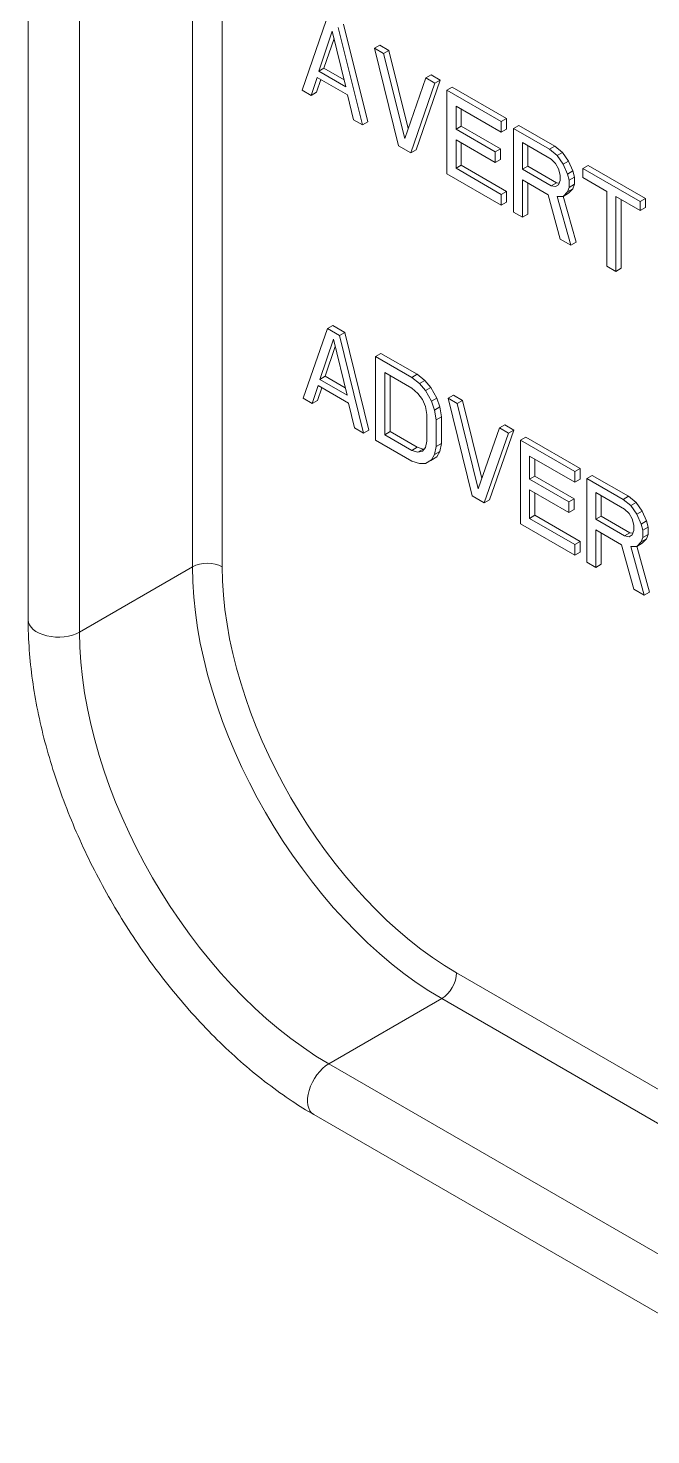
# Model space of a CAD drawing. Header units: millimetres. Extents: x 1920 to 4820, y 310 to 2320.
# Drawn here: x 4529.7 to 4550.37, y 1501.13 to 1547.81 of the extents above; entities that cross this region are included whole.
import ezdxf

# ---------------------------------------------------------------- set-up
doc = ezdxf.new("R2010")
doc.units = ezdxf.units.MM
doc.layers.add('core', color=7, linetype='Continuous', lineweight=20)

msp = doc.modelspace()

# ---------------------------------------------------------------- linework, layer by layer
at = {"layer": 'core'}
for p, q in [((4535.154, 1529.935), (4535.154, 1565.044)), ((4536.144, 1565.044), (4536.144, 1529.935)), ((4529.699, 1563.288), (4529.699, 1528.179)), ((4531.406, 1562.88), (4531.406, 1527.771)), ((4538.793, 1545.756), (4539.594, 1548.069)), ((4539.794, 1547.717), (4539.344, 1546.383)), ((4540.245, 1545.862), (4539.794, 1547.717)), ((4539.995, 1547.838), (4540.796, 1544.599)), ((4540.973, 1544.701), (4540.172, 1547.94)), ((4539.52, 1546.485), (4539.854, 1547.472)), ((4541.197, 1547.144), (4541.374, 1547.246)), ((4541.197, 1547.144), (4541.497, 1546.971)), ((4541.998, 1543.905), (4541.197, 1547.144)), ((4541.374, 1547.246), (4541.674, 1547.073)), ((4541.497, 1546.971), (4541.674, 1547.073)), ((4541.497, 1546.971), (4542.199, 1544.144)), ((4542.316, 1544.483), (4541.674, 1547.073)), ((4539.344, 1546.383), (4539.52, 1546.485)), ((4539.344, 1546.383), (4540.245, 1545.862)), ((4539.52, 1546.485), (4540.187, 1546.1)), ((4542.9, 1546.161), (4543.077, 1546.263)), ((4543.077, 1546.263), (4543.377, 1546.089)), ((4539.093, 1545.582), (4538.793, 1545.756)), ((4539.294, 1546.176), (4539.093, 1545.582)), ((4539.27, 1545.685), (4539.413, 1546.107)), ((4540.295, 1545.597), (4539.294, 1546.176)), ((4542.199, 1544.144), (4542.9, 1546.161)), ((4543.2, 1545.987), (4542.399, 1543.674)), ((4542.576, 1543.776), (4543.377, 1546.089)), ((4542.9, 1546.161), (4543.2, 1545.987)), ((4543.2, 1545.987), (4543.377, 1546.089)), ((4543.601, 1545.756), (4543.778, 1545.858)), ((4543.601, 1545.756), (4545.404, 1544.715)), ((4543.601, 1542.98), (4543.601, 1545.756)), ((4543.778, 1545.858), (4545.581, 1544.817)), ((4539.093, 1545.582), (4539.27, 1545.685)), ((4540.496, 1544.773), (4540.295, 1545.597)), ((4543.902, 1545.228), (4543.902, 1544.46)), ((4545.404, 1544.361), (4543.902, 1545.228)), ((4544.078, 1545.126), (4544.078, 1544.562)), ((4545.404, 1544.715), (4545.581, 1544.817)), ((4545.581, 1544.817), (4545.581, 1544.463)), ((4540.796, 1544.599), (4540.496, 1544.773)), ((4540.796, 1544.599), (4540.973, 1544.701)), ((4543.902, 1544.46), (4544.078, 1544.562)), ((4543.902, 1544.46), (4545.204, 1543.708)), ((4544.078, 1544.562), (4545.381, 1543.81)), ((4545.404, 1544.715), (4545.404, 1544.361)), ((4545.404, 1544.361), (4545.581, 1544.463)), ((4545.805, 1544.484), (4545.982, 1544.586)), ((4545.805, 1544.484), (4547.007, 1543.79)), ((4545.805, 1541.708), (4545.805, 1544.484)), ((4545.982, 1544.586), (4547.184, 1543.892)), ((4542.399, 1543.674), (4541.998, 1543.905)), ((4543.902, 1544.106), (4543.902, 1543.161)), ((4545.204, 1543.354), (4543.902, 1544.106)), ((4544.078, 1544.004), (4544.078, 1543.263)), ((4547.057, 1543.465), (4546.105, 1544.015)), ((4546.105, 1544.015), (4546.105, 1543.129)), ((4546.282, 1543.913), (4546.282, 1543.231)), ((4547.007, 1543.79), (4547.184, 1543.892)), ((4547.434, 1543.688), (4547.184, 1543.892)), ((4542.399, 1543.674), (4542.576, 1543.776)), ((4545.204, 1543.708), (4545.381, 1543.81)), ((4545.204, 1543.708), (4545.204, 1543.354)), ((4545.204, 1543.354), (4545.381, 1543.456)), ((4545.381, 1543.81), (4545.381, 1543.456)), ((4547.007, 1543.79), (4547.257, 1543.586)), ((4547.207, 1543.32), (4547.057, 1543.465)), ((4547.257, 1543.586), (4547.434, 1543.688)), ((4547.257, 1543.586), (4547.458, 1543.293)), ((4547.634, 1543.395), (4547.434, 1543.688)), ((4547.458, 1543.293), (4547.634, 1543.395)), ((4547.785, 1543.072), (4547.634, 1543.395)), ((4545.404, 1541.939), (4543.601, 1542.98)), ((4543.902, 1543.161), (4544.078, 1543.263)), ((4543.902, 1543.161), (4545.404, 1542.293)), ((4544.078, 1543.263), (4545.581, 1542.395)), ((4546.105, 1543.129), (4546.282, 1543.231)), ((4546.105, 1543.129), (4547.057, 1542.579)), ((4546.282, 1543.231), (4547.234, 1542.681)), ((4547.307, 1543.144), (4547.207, 1543.32)), ((4547.357, 1542.937), (4547.307, 1543.144)), ((4547.357, 1542.76), (4547.357, 1542.937)), ((4547.458, 1543.293), (4547.608, 1542.97)), ((4547.608, 1542.97), (4547.785, 1543.072)), ((4547.608, 1542.97), (4547.658, 1542.764)), ((4547.835, 1542.866), (4547.785, 1543.072)), ((4548.109, 1543.153), (4548.286, 1543.255)), ((4548.109, 1542.858), (4548.109, 1543.153)), ((4548.109, 1543.153), (4550.012, 1542.055)), ((4548.286, 1543.255), (4550.189, 1542.157)), ((4546.105, 1542.774), (4546.105, 1541.534)), ((4546.957, 1542.283), (4546.105, 1542.774)), ((4546.282, 1542.672), (4546.282, 1541.636)), ((4547.057, 1542.579), (4547.234, 1542.681)), ((4547.057, 1542.579), (4547.207, 1542.552)), ((4547.207, 1542.552), (4547.307, 1542.612)), ((4547.325, 1542.665), (4547.234, 1542.681)), ((4547.307, 1542.612), (4547.357, 1542.76)), ((4547.658, 1542.528), (4547.608, 1542.379)), ((4547.608, 1542.379), (4547.785, 1542.481)), ((4547.634, 1542.332), (4547.785, 1542.481)), ((4547.658, 1542.764), (4547.835, 1542.866)), ((4547.658, 1542.764), (4547.658, 1542.528)), ((4547.658, 1542.528), (4547.835, 1542.63)), ((4547.785, 1542.481), (4547.835, 1542.63)), ((4547.835, 1542.866), (4547.835, 1542.63)), ((4548.91, 1542.395), (4548.109, 1542.858)), ((4545.404, 1542.293), (4545.581, 1542.395)), ((4545.404, 1542.293), (4545.404, 1541.939)), ((4545.404, 1541.939), (4545.581, 1542.041)), ((4545.581, 1542.395), (4545.581, 1542.041)), ((4547.357, 1540.811), (4546.957, 1542.283)), ((4547.458, 1542.23), (4547.257, 1542.227)), ((4547.257, 1542.227), (4547.708, 1540.609)), ((4547.608, 1542.379), (4547.458, 1542.23)), ((4547.458, 1542.23), (4547.634, 1542.332)), ((4547.885, 1540.711), (4547.461, 1542.232)), ((4548.91, 1539.915), (4548.91, 1542.395)), ((4549.211, 1542.222), (4549.211, 1539.741)), ((4550.012, 1541.759), (4549.211, 1542.222)), ((4549.387, 1542.12), (4549.387, 1539.843)), ((4550.012, 1542.055), (4550.189, 1542.157)), ((4550.012, 1542.055), (4550.012, 1541.759)), ((4550.189, 1542.157), (4550.189, 1541.861)), ((4546.105, 1541.534), (4545.805, 1541.708)), ((4546.105, 1541.534), (4546.282, 1541.636)), ((4550.012, 1541.759), (4550.189, 1541.861)), ((4547.708, 1540.609), (4547.357, 1540.811)), ((4547.708, 1540.609), (4547.885, 1540.711)), ((4549.211, 1539.741), (4548.91, 1539.915)), ((4549.211, 1539.741), (4549.387, 1539.843)), ((4538.831, 1535.528), (4539.633, 1537.841)), ((4539.633, 1537.841), (4539.809, 1537.943)), ((4539.633, 1537.841), (4540.033, 1537.61)), ((4539.809, 1537.943), (4540.21, 1537.712)), ((4539.833, 1537.489), (4539.382, 1536.154)), ((4540.284, 1535.634), (4539.833, 1537.489)), ((4540.033, 1537.61), (4540.21, 1537.712)), ((4540.033, 1537.61), (4540.835, 1534.371)), ((4541.011, 1534.473), (4540.21, 1537.712)), ((4539.559, 1536.257), (4539.892, 1537.244)), ((4541.235, 1536.916), (4541.412, 1537.018)), ((4541.235, 1536.916), (4542.437, 1536.222)), ((4541.235, 1534.139), (4541.235, 1536.916)), ((4541.412, 1537.018), (4542.614, 1536.324)), ((4542.437, 1535.867), (4541.536, 1536.388)), ((4541.536, 1536.388), (4541.536, 1534.32)), ((4539.332, 1535.947), (4539.132, 1535.354)), ((4540.334, 1535.369), (4539.332, 1535.947)), ((4539.382, 1536.154), (4539.559, 1536.257)), ((4539.382, 1536.154), (4540.284, 1535.634)), ((4539.559, 1536.257), (4540.226, 1535.871)), ((4541.713, 1536.286), (4541.713, 1534.422)), ((4542.437, 1536.222), (4542.614, 1536.324)), ((4542.437, 1536.222), (4542.688, 1536.018)), ((4542.865, 1536.12), (4542.614, 1536.324)), ((4542.688, 1536.018), (4542.865, 1536.12)), ((4542.688, 1536.018), (4542.888, 1535.784)), ((4543.065, 1535.886), (4542.865, 1536.12)), ((4539.132, 1535.354), (4538.831, 1535.528)), ((4539.132, 1535.354), (4539.309, 1535.456)), ((4539.309, 1535.456), (4539.451, 1535.878)), ((4542.638, 1535.692), (4542.437, 1535.867)), ((4542.788, 1535.488), (4542.638, 1535.692)), ((4542.888, 1535.252), (4542.788, 1535.488)), ((4542.888, 1535.784), (4543.065, 1535.886)), ((4542.888, 1535.784), (4543.089, 1535.432)), ((4543.265, 1535.534), (4543.065, 1535.886)), ((4543.089, 1535.432), (4543.265, 1535.534)), ((4543.366, 1535.24), (4543.265, 1535.534)), ((4543.64, 1535.528), (4543.816, 1535.63)), ((4543.64, 1535.528), (4543.94, 1535.354)), ((4544.441, 1532.289), (4543.64, 1535.528)), ((4543.816, 1535.63), (4544.117, 1535.456)), ((4543.94, 1535.354), (4544.117, 1535.456)), ((4544.759, 1532.867), (4544.117, 1535.456)), ((4540.534, 1534.544), (4540.334, 1535.369)), ((4542.938, 1534.987), (4542.888, 1535.252)), ((4542.938, 1534.101), (4542.938, 1534.987)), ((4543.089, 1535.432), (4543.189, 1535.138)), ((4543.189, 1535.138), (4543.366, 1535.24)), ((4543.189, 1535.138), (4543.239, 1534.814)), ((4543.416, 1534.916), (4543.366, 1535.24)), ((4543.94, 1535.354), (4544.641, 1532.527)), ((4540.835, 1534.371), (4540.534, 1534.544)), ((4543.239, 1534.814), (4543.416, 1534.916)), ((4543.239, 1534.814), (4543.239, 1533.928)), ((4543.416, 1534.916), (4543.416, 1534.03)), ((4544.641, 1532.527), (4545.342, 1534.544)), ((4545.342, 1534.544), (4545.519, 1534.646)), ((4545.342, 1534.544), (4545.643, 1534.371)), ((4545.519, 1534.646), (4545.82, 1534.473)), ((4540.835, 1534.371), (4541.011, 1534.473)), ((4542.437, 1533.445), (4541.235, 1534.139)), ((4541.536, 1534.32), (4541.713, 1534.422)), ((4541.536, 1534.32), (4542.437, 1533.8)), ((4541.713, 1534.422), (4542.614, 1533.902)), ((4542.888, 1533.894), (4542.938, 1534.101)), ((4545.643, 1534.371), (4544.842, 1532.057)), ((4545.018, 1532.159), (4545.82, 1534.473)), ((4545.643, 1534.371), (4545.82, 1534.473)), ((4546.044, 1534.139), (4546.22, 1534.242)), ((4546.044, 1531.363), (4546.044, 1534.139)), ((4546.044, 1534.139), (4547.847, 1533.098)), ((4546.22, 1534.242), (4548.024, 1533.2)), ((4542.437, 1533.8), (4542.614, 1533.902)), ((4542.437, 1533.8), (4542.638, 1533.743)), ((4542.815, 1533.845), (4542.614, 1533.902)), ((4542.638, 1533.743), (4542.815, 1533.845)), ((4542.638, 1533.743), (4542.788, 1533.775)), ((4542.788, 1533.775), (4542.888, 1533.894)), ((4542.854, 1533.854), (4542.815, 1533.845)), ((4543.065, 1533.464), (4543.265, 1533.585)), ((4543.189, 1533.661), (4543.089, 1533.483)), ((4543.089, 1533.483), (4543.265, 1533.585)), ((4543.239, 1533.928), (4543.189, 1533.661)), ((4543.189, 1533.661), (4543.366, 1533.763)), ((4543.239, 1533.928), (4543.416, 1534.03)), ((4543.265, 1533.585), (4543.366, 1533.763)), ((4543.366, 1533.763), (4543.416, 1534.03)), ((4546.344, 1533.612), (4546.344, 1532.844)), ((4547.847, 1532.744), (4546.344, 1533.612)), ((4542.688, 1533.36), (4542.437, 1533.445)), ((4542.888, 1533.362), (4542.688, 1533.36)), ((4543.089, 1533.483), (4542.888, 1533.362)), ((4542.888, 1533.362), (4543.065, 1533.464)), ((4546.521, 1533.509), (4546.521, 1532.946)), ((4547.847, 1533.098), (4548.024, 1533.2)), ((4548.024, 1533.2), (4548.024, 1532.846)), ((4546.344, 1532.844), (4546.521, 1532.946)), ((4546.344, 1532.844), (4547.646, 1532.092)), ((4546.521, 1532.946), (4547.823, 1532.194)), ((4547.847, 1533.098), (4547.847, 1532.744)), ((4547.847, 1532.744), (4548.024, 1532.846)), ((4548.248, 1532.867), (4548.424, 1532.969)), ((4548.248, 1532.867), (4549.45, 1532.173)), ((4548.248, 1530.091), (4548.248, 1532.867)), ((4548.424, 1532.969), (4549.626, 1532.275)), ((4544.842, 1532.057), (4544.441, 1532.289)), ((4546.344, 1532.489), (4546.344, 1531.544)), ((4547.646, 1531.737), (4546.344, 1532.489)), ((4546.521, 1532.387), (4546.521, 1531.646)), ((4547.646, 1532.092), (4547.823, 1532.194)), ((4547.823, 1532.194), (4547.823, 1531.84)), ((4549.5, 1531.849), (4548.548, 1532.398)), ((4548.548, 1532.398), (4548.548, 1531.512)), ((4548.725, 1532.296), (4548.725, 1531.614)), ((4549.45, 1532.173), (4549.626, 1532.275)), ((4549.877, 1532.071), (4549.626, 1532.275)), ((4544.842, 1532.057), (4545.018, 1532.159)), ((4547.646, 1532.092), (4547.646, 1531.737)), ((4547.646, 1531.737), (4547.823, 1531.84)), ((4549.45, 1532.173), (4549.7, 1531.969)), ((4549.65, 1531.703), (4549.5, 1531.849)), ((4549.7, 1531.969), (4549.877, 1532.071)), ((4549.7, 1531.969), (4549.9, 1531.677)), ((4550.077, 1531.779), (4549.877, 1532.071)), ((4549.9, 1531.677), (4550.077, 1531.779)), ((4550.227, 1531.456), (4550.077, 1531.779)), ((4547.847, 1530.322), (4546.044, 1531.363)), ((4546.344, 1531.544), (4546.521, 1531.646)), ((4546.344, 1531.544), (4547.847, 1530.677)), ((4546.521, 1531.646), (4548.024, 1530.779)), ((4548.548, 1531.512), (4548.725, 1531.614)), ((4548.548, 1531.512), (4549.5, 1530.963)), ((4548.725, 1531.614), (4549.676, 1531.065)), ((4549.75, 1531.527), (4549.65, 1531.703)), ((4549.8, 1531.321), (4549.75, 1531.527)), ((4549.8, 1531.144), (4549.8, 1531.321)), ((4549.9, 1531.677), (4550.051, 1531.354)), ((4550.051, 1531.354), (4550.227, 1531.456)), ((4550.051, 1531.354), (4550.101, 1531.147)), ((4550.278, 1531.249), (4550.227, 1531.456)), ((4548.548, 1531.158), (4548.548, 1529.917)), ((4549.4, 1530.666), (4548.548, 1531.158)), ((4548.725, 1531.056), (4548.725, 1530.02)), ((4549.5, 1530.963), (4549.676, 1531.065)), ((4549.5, 1530.963), (4549.65, 1530.935)), ((4549.65, 1530.935), (4549.75, 1530.995)), ((4549.768, 1531.048), (4549.676, 1531.065)), ((4549.75, 1530.995), (4549.8, 1531.144)), ((4550.101, 1530.911), (4550.051, 1530.763)), ((4550.051, 1530.763), (4550.227, 1530.865)), ((4550.077, 1530.715), (4550.227, 1530.865)), ((4550.101, 1531.147), (4550.278, 1531.249)), ((4550.101, 1531.147), (4550.101, 1530.911)), ((4550.101, 1530.911), (4550.278, 1531.013)), ((4550.227, 1530.865), (4550.278, 1531.013)), ((4550.278, 1531.249), (4550.278, 1531.013)), ((4547.847, 1530.677), (4548.024, 1530.779)), ((4547.847, 1530.677), (4547.847, 1530.322)), ((4547.847, 1530.322), (4548.024, 1530.424)), ((4548.024, 1530.779), (4548.024, 1530.424)), ((4549.8, 1529.195), (4549.4, 1530.666)), ((4549.9, 1530.613), (4549.7, 1530.611)), ((4549.7, 1530.611), (4550.151, 1528.992)), ((4550.051, 1530.763), (4549.9, 1530.613)), ((4549.9, 1530.613), (4550.077, 1530.715)), ((4550.328, 1529.094), (4549.904, 1530.615)), ((4531.406, 1527.771), (4535.154, 1529.935)), ((4548.548, 1529.917), (4548.248, 1530.091)), ((4548.548, 1529.917), (4548.725, 1530.02)), ((4550.151, 1528.992), (4549.8, 1529.195)), ((4550.151, 1528.992), (4550.328, 1529.094)), ((4543.922, 1516.462), (4647.584, 1456.613)), ((4543.427, 1515.605), (4539.68, 1513.441)), ((4647.089, 1455.756), (4543.427, 1515.605)), ((4539.68, 1513.441), (4632.028, 1460.124)), ((4539.18, 1511.759), (4631.528, 1458.442))]:
    msp.add_line(p, q, dxfattribs=at)
for centre, major_axis, start_param, end_param in [((4535.649, 1529.649), (0.7, 0), 0.785398, 2.356194), ((4543.427, 1525.158), (-5.85, 10.132), 0.785398, 2.356194), ((4543.922, 1525.444), (-5.5, 9.526), 0.785398, 2.356194), ((4530.699, 1528.179), (-1, 0), 0.000049, 2.356194), ((4539.68, 1522.994), (5.85, -10.132), 3.926991, 5.497787), ((4543.427, 1516.177), (-0.35, -0.606), 0.785398, 2.356194), ((4539.68, 1512.625), (0.5, 0.866), 0.785398, 3.141544)]:
    msp.add_ellipse(centre, major_axis=major_axis, ratio=0.57735, start_param=start_param, end_param=end_param, dxfattribs=at)
msp.add_open_spline([(4529.699, 1528.179), (4529.699, 1528.01), (4529.709, 1527.518), (4529.77, 1526.683), (4529.911, 1525.672), (4530.119, 1524.643), (4530.393, 1523.604), (4530.729, 1522.562), (4531.126, 1521.523), (4531.58, 1520.495), (4532.088, 1519.484), (4532.647, 1518.497), (4533.254, 1517.54), (4533.903, 1516.619), (4534.592, 1515.742), (4535.315, 1514.912), (4536.069, 1514.137), (4536.848, 1513.421), (4537.649, 1512.77), (4538.428, 1512.215), (4538.941, 1511.897), (4539.18, 1511.759)], degree=3, knots=[0, 0, 0, 0, 0.028981, 0.083552, 0.138071, 0.192528, 0.246914, 0.301233, 0.355495, 0.409712, 0.4639, 0.518075, 0.572254, 0.626448, 0.680675, 0.73495, 0.789291, 0.843714, 0.898232, 0.952851, 1, 1, 1, 1], dxfattribs=at)

doc.saveas('drawing.dxf')
